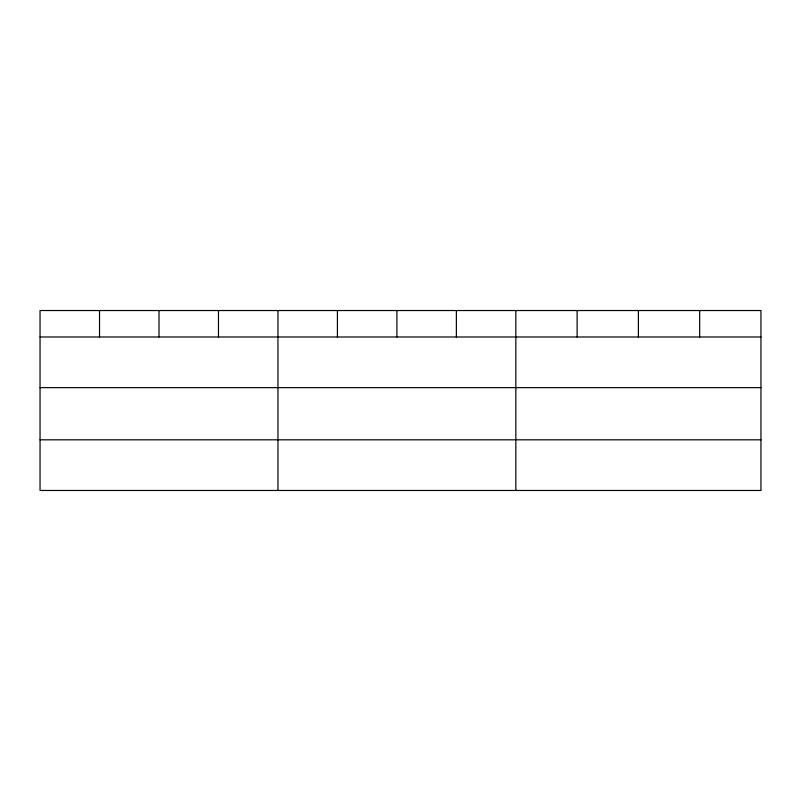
<?xml version="1.0" encoding="UTF-8"?>
<svg xmlns="http://www.w3.org/2000/svg" width="801" height="801" viewBox="0 0 801 801"><rect width="100%" height="100%" fill="white"/><g stroke="black" fill="none" stroke-linecap="round" stroke-linejoin="round"><path stroke-width="1.2" d="M760.95 387.634L760.95 310.528L40.05 310.528L40.05 490.472L760.95 490.472L760.95 387.634L40.05 387.634M40.05 336.991L760.95 336.991M40.05 439.819L760.95 439.819M699.673 310.528L699.673 336.991M638.397 310.528L638.397 336.991M577.12 310.528L577.12 336.991M515.844 310.528L515.844 490.472M456.37 310.528L456.37 336.991M396.895 310.528L396.895 336.991M337.421 310.528L337.421 336.991M277.947 310.528L277.947 490.472M218.473 310.528L218.473 336.991M158.999 310.528L158.999 336.991M99.524 310.528L99.524 336.991"/></g></svg>
